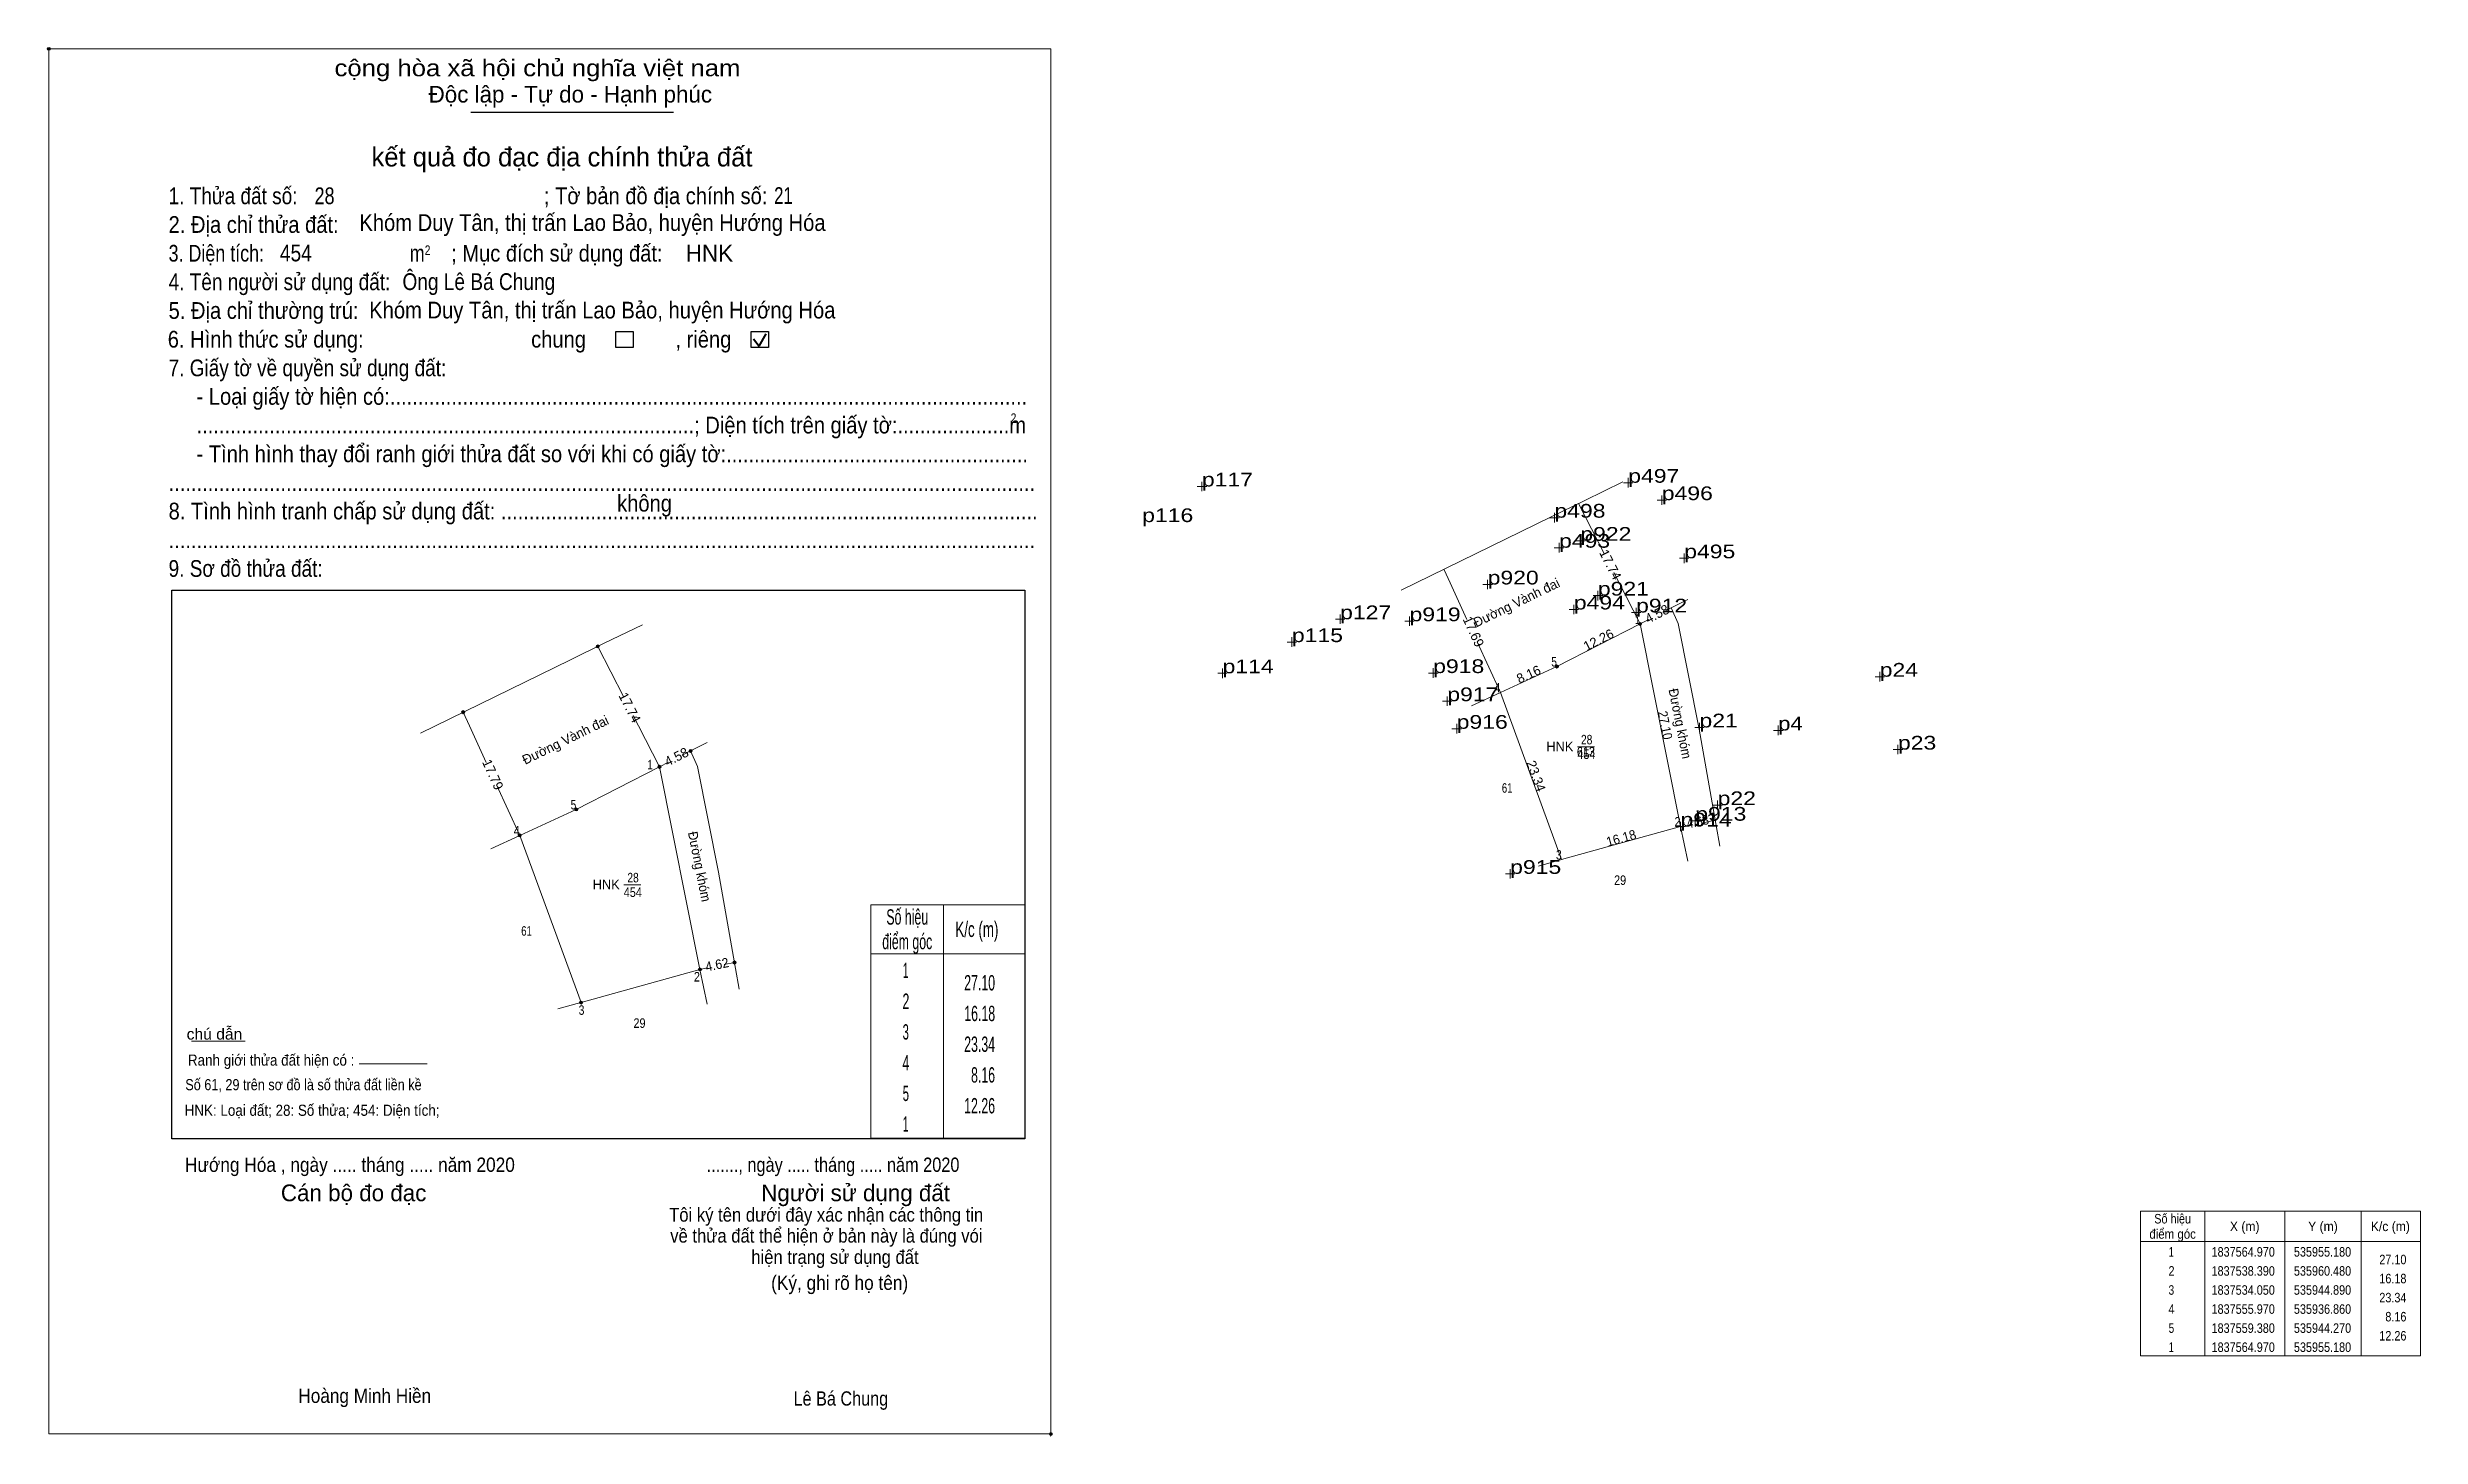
# Model space of a CAD drawing. Header units: metres. Extents: x 535746 to 536057, y 1837458 to 1837641.
import ezdxf
from ezdxf.enums import TextEntityAlignment as Align

# ---------------------------------------------------------------- set-up
doc = ezdxf.new("R2010")
doc.units = ezdxf.units.M
doc.header["$LTSCALE"] = 0.72
doc.header["$PDMODE"] = 32
doc.header["$PDSIZE"] = 0.36
for name, color, linetype, lineweight in [('1', 7, 'Continuous', 13), ('10', 7, 'Continuous', 13), ('15', 7, 'Continuous', 13), ('17', 7, 'Continuous', 13), ('2', 7, 'Continuous', 25), ('40', 7, 'Continuous', 13), ('6', 7, 'Continuous', 13), ('63', 7, 'Continuous', 13), ('7', 7, 'Continuous', 13)]:
    doc.layers.add(name, color=color, linetype=linetype, lineweight=lineweight)
doc.layers.add('12', color=7, linetype='Continuous')

msp = doc.modelspace()

# ---------------------------------------------------------------- hatches: boundary and pattern name
at = {"layer": '15'}
for points in [[(535818.73, 1837562.01, 1), (535818.33, 1837562.01, 1)], [(535801.08, 1837553.39, 1), (535800.68, 1837553.39, 1)], [(535830.9, 1837548.31, 1), (535830.5, 1837548.31, 1)], [(535832.12, 1837519.64, 1), (535831.72, 1837519.64, 1)], [(535836.65, 1837520.55, 1), (535836.25, 1837520.55, 1)]]:
    msp.add_hatch(color=256, dxfattribs=at).paths.add_polyline_path(points)
at = {"layer": '63'}
for points in [[(535955.38, 1837564.97, 1), (535954.98, 1837564.97, 1)], [(535944.47, 1837559.38, 1), (535944.07, 1837559.38, 1)], [(535826.82, 1837546.22, 1), (535826.42, 1837546.22, 1)], [(535815.91, 1837540.63, 1), (535815.51, 1837540.63, 1)], [(535808.5, 1837537.22, 1), (535808.1, 1837537.22, 1)], [(535816.53, 1837515.3, 1), (535816.13, 1837515.3, 1)]]:
    msp.add_hatch(color=256, dxfattribs=at).paths.add_polyline_path(points)

# ---------------------------------------------------------------- linework, layer by layer
at = {"layer": '1'}
for p, q in [((535936.86, 1837555.97), (535944.89, 1837534.05)), ((535808.3, 1837537.22), (535816.33, 1837515.3))]:
    msp.add_line(p, q, dxfattribs=at)
for points in [[(535955.18, 1837564.97), (535960.48, 1837538.39), (535944.89, 1837534.05), (535936.86, 1837555.97), (535944.27, 1837559.38)], [(535826.62, 1837546.22), (535831.92, 1837519.64), (535816.33, 1837515.3), (535808.3, 1837537.22), (535815.71, 1837540.63)]]:
    msp.add_lwpolyline(points, close=True, dxfattribs=at)
at = {"layer": '10'}
for p, q in [((535959.26, 1837567.06), (535960.16, 1837565.02)), ((535962.91, 1837551.16), (535960.16, 1837565.02)), ((535960.48, 1837538.39), (535955.18, 1837564.97)), ((535830.7, 1837548.31), (535831.6, 1837546.27)), ((535831.92, 1837519.64), (535826.62, 1837546.22)), ((535834.35, 1837532.41), (535831.6, 1837546.27)), ((535961.42, 1837533.85), (535960.48, 1837538.39)), ((535832.86, 1837515.1), (535831.92, 1837519.64))]:
    msp.add_line(p, q, dxfattribs=at)
for points in [[(535965.63, 1837535.82), (535965.15, 1837538.53), (535962.91, 1837551.16)], [(535837.07, 1837517.07), (535836.59, 1837519.78), (535834.35, 1837532.41)]]:
    msp.add_lwpolyline(points, dxfattribs=at)
at = {"layer": '15'}
for p, q in [((535947.09, 1837580.76), (535950.5, 1837574.1)), ((535818.53, 1837562.01), (535821.94, 1837555.35)), ((535933.81, 1837562.62), (535936.86, 1837555.97)), ((535805.25, 1837543.87), (535808.3, 1837537.22)), ((535944.89, 1837534.05), (535960.48, 1837538.39)), ((535961.65, 1837538.53), (535960.5, 1837538.29)), ((535965.03, 1837539.23), (535963.61, 1837538.93)), ((535941.85, 1837533.21), (535944.88, 1837534.05)), ((535816.33, 1837515.3), (535831.92, 1837519.64)), ((535832.92, 1837519.84), (535831.92, 1837519.64)), ((535836.45, 1837520.55), (535835.11, 1837520.28)), ((535813.29, 1837514.46), (535816.32, 1837515.3))]:
    msp.add_line(p, q, dxfattribs=at)
for points in [[(535929.48, 1837572.05), (535930.26, 1837570.35), (535932.47, 1837565.53)], [(535951.73, 1837571.7), (535952.42, 1837570.35), (535955.18, 1837564.97)], [(535800.88, 1837553.39), (535801.7, 1837551.6), (535803.91, 1837546.78)], [(535823.17, 1837552.95), (535823.86, 1837551.6), (535826.62, 1837546.22)]]:
    msp.add_lwpolyline(points, dxfattribs=at)
for centre in [(535818.53, 1837562.01), (535800.88, 1837553.39), (535830.7, 1837548.31), (535831.92, 1837519.64), (535836.45, 1837520.55)]:
    msp.add_circle(centre, 0.2, dxfattribs=at)
at = {"layer": '17'}
msp.add_line((535765.28, 1837510.22), (535772.31, 1837510.22), dxfattribs=at)
at = {"layer": '2'}
for p, q in [((535801.89, 1837632.07), (535828.45, 1837632.07)), ((535762.67, 1837569.41), (535874.5, 1837569.41)), ((535874.5, 1837569.41), (535874.5, 1837497.43))]:
    msp.add_line(p, q, dxfattribs=at)
at = {"layer": '2', "lineweight": 35}
for p, q in [((535838.94, 1837602.37), (535839.68, 1837601.4)), ((535839.68, 1837601.4), (535840.59, 1837603.03))]:
    msp.add_line(p, q, dxfattribs=at)
at = {"layer": '2', "lineweight": 13}
msp.add_lwpolyline([(535746.56, 1837640.4), (535877.92, 1837640.4), (535877.92, 1837458.71), (535746.56, 1837458.71)], close=True, dxfattribs=at)
at = {"layer": '2'}
for points in [[(535820.89, 1837603.34), (535823.15, 1837603.34), (535823.15, 1837601.24), (535820.89, 1837601.24)], [(535838.64, 1837603.34), (535840.9, 1837603.34), (535840.9, 1837601.24), (535838.64, 1837601.24)]]:
    msp.add_lwpolyline(points, close=True, dxfattribs=at)
msp.add_lwpolyline([(535874.5, 1837497.43), (535762.67, 1837497.43), (535762.67, 1837569.41)], dxfattribs=at)
for p in [(535746.56, 1837640.4), (535877.92, 1837458.71)]:
    msp.add_point(p, dxfattribs=at)
at = {"layer": '40'}
for p, q in [((535947.92, 1837581.17), (535943.42, 1837578.97)), ((535952.93, 1837583.61), (535947.92, 1837581.17)), ((535943.42, 1837578.97), (535923.84, 1837569.4)), ((535959.26, 1837567.06), (535961.42, 1837568.17)), ((535955.18, 1837564.97), (535956.34, 1837565.56)), ((535958.17, 1837566.5), (535959.26, 1837567.06)), ((535819.36, 1837562.42), (535814.86, 1837560.22)), ((535824.37, 1837564.86), (535819.36, 1837562.42)), ((535944.27, 1837559.38), (535955.18, 1837564.97)), ((535814.86, 1837560.22), (535795.28, 1837550.65)), ((535936.86, 1837555.97), (535944.27, 1837559.38)), ((535933.07, 1837554.23), (535936.86, 1837555.97)), ((535829.61, 1837547.75), (535830.7, 1837548.31)), ((535830.7, 1837548.31), (535832.86, 1837549.42)), ((535808.3, 1837537.22), (535815.71, 1837540.63)), ((535804.51, 1837535.48), (535808.3, 1837537.22))]:
    msp.add_line(p, q, dxfattribs=at)
msp.add_lwpolyline([(535815.71, 1837540.63), (535826.62, 1837546.22), (535827.78, 1837546.81)], dxfattribs=at)
at = {"layer": '6'}
msp.add_line((535787.26, 1837507.24), (535796.15, 1837507.24), dxfattribs=at)
at = {"layer": '63'}
for p, q in [((535946.96, 1837548.84), (535949.19, 1837548.84)), ((535821.94, 1837530.74), (535824.17, 1837530.74)), ((535854.33, 1837528.13), (535874.5, 1837528.13)), ((535863.87, 1837528.13), (535863.87, 1837497.49)), ((535874.5, 1837528.13), (535874.5, 1837497.49)), ((535854.33, 1837521.68), (535874.5, 1837521.68)), ((536029.19, 1837487.94), (536029.19, 1837468.94)), ((536039.69, 1837487.94), (536039.69, 1837468.94)), ((536049.69, 1837487.94), (536049.69, 1837468.94)), ((536020.79, 1837483.94), (536057.49, 1837483.94))]:
    msp.add_line(p, q, dxfattribs=at)
msp.add_lwpolyline([(535874.5, 1837497.49), (535854.33, 1837497.49), (535854.33, 1837528.13)], dxfattribs=at)
msp.add_lwpolyline([(536020.79, 1837487.94), (536057.49, 1837487.94), (536057.49, 1837468.94), (536020.79, 1837468.94)], close=True, dxfattribs=at)
for centre in [(535955.18, 1837564.97), (535944.27, 1837559.38), (535826.62, 1837546.22), (535815.71, 1837540.63), (535808.3, 1837537.22), (535816.33, 1837515.3)]:
    msp.add_circle(centre, 0.2, dxfattribs=at)
at = {"layer": '7'}
for p, q in [((535953.62, 1837582.86), (535953.62, 1837584.11)), ((535898.36, 1837583), (535897.11, 1837583)), ((535897.73, 1837582.37), (535897.73, 1837583.62)), ((535954.24, 1837583.48), (535953, 1837583.48)), ((535958.65, 1837581.2), (535957.4, 1837581.2)), ((535958.02, 1837580.57), (535958.02, 1837581.82)), ((535944.56, 1837578.9), (535943.31, 1837578.9)), ((535943.94, 1837578.27), (535943.94, 1837579.52)), ((535945.18, 1837574.96), (535943.93, 1837574.96)), ((535944.55, 1837574.34), (535944.55, 1837575.59)), ((535947.97, 1837575.87), (535946.72, 1837575.87)), ((535947.34, 1837575.24), (535947.34, 1837576.49)), ((535961.58, 1837573.57), (535960.33, 1837573.57)), ((535960.96, 1837572.94), (535960.96, 1837574.19)), ((535935.81, 1837570.14), (535934.56, 1837570.14)), ((535935.19, 1837569.52), (535935.19, 1837570.76)), ((535950.27, 1837568.68), (535949.02, 1837568.68)), ((535949.64, 1837568.05), (535949.64, 1837569.3)), ((535916.48, 1837565.58), (535915.23, 1837565.58)), ((535915.85, 1837564.96), (535915.85, 1837566.2)), ((535925.57, 1837565.32), (535924.33, 1837565.32)), ((535924.95, 1837564.7), (535924.95, 1837565.95)), ((535947.11, 1837566.86), (535945.86, 1837566.86)), ((535946.49, 1837566.23), (535946.49, 1837567.48)), ((535955.28, 1837566.47), (535954.03, 1837566.47)), ((535954.65, 1837565.85), (535954.65, 1837567.09)), ((535910.15, 1837562.58), (535908.9, 1837562.58)), ((535909.53, 1837561.96), (535909.53, 1837563.21)), ((535900.44, 1837557.86), (535900.44, 1837559.11)), ((535928.05, 1837557.9), (535928.05, 1837559.15)), ((535901.06, 1837558.49), (535899.81, 1837558.49)), ((535928.68, 1837558.52), (535927.43, 1837558.52)), ((535987.21, 1837558.04), (535985.97, 1837558.04)), ((535986.59, 1837557.42), (535986.59, 1837558.66)), ((535930.52, 1837554.83), (535929.27, 1837554.83)), ((535929.9, 1837554.2), (535929.9, 1837555.45)), ((535931.76, 1837551.21), (535930.51, 1837551.21)), ((535931.13, 1837550.59), (535931.13, 1837551.84)), ((535963.58, 1837551.39), (535962.33, 1837551.39)), ((535962.96, 1837550.76), (535962.96, 1837552.01)), ((535973.91, 1837551), (535972.66, 1837551)), ((535973.28, 1837550.37), (535973.28, 1837551.62)), ((535989.6, 1837548.48), (535988.36, 1837548.48)), ((535988.98, 1837547.86), (535988.98, 1837549.11)), ((535965.96, 1837541.19), (535964.71, 1837541.19)), ((535965.34, 1837540.57), (535965.34, 1837541.82)), ((535961.1, 1837538.39), (535959.86, 1837538.39)), ((535960.48, 1837537.77), (535960.48, 1837539.02)), ((535963.03, 1837539.15), (535961.78, 1837539.15)), ((535962.41, 1837538.53), (535962.41, 1837539.78)), ((535938.77, 1837532.18), (535937.52, 1837532.18)), ((535938.14, 1837531.56), (535938.14, 1837532.8))]:
    msp.add_line(p, q, dxfattribs=at)

# ---------------------------------------------------------------- texts
at = {"layer": '1'}
for p in [(535944.655, 1837548.26), (535819.635, 1837530.16)]:
    msp.add_text('HNK', height=1.25, dxfattribs=at).set_placement(p, align=Align.CENTER)
for s, width, p in [('28', 0.8, (535948.17, 1837549.16)), ('613', 0.85, (535948.075, 1837547.57)), ('454', 0.85, (535948.14, 1837547.25)), ('28', 0.8, (535823.15, 1837531.06)), ('454', 0.85, (535823.12, 1837529.15))]:
    msp.add_text(s, height=1.25, dxfattribs=dict(at, width=width)).set_placement(p, align=Align.CENTER)
at = {"layer": '12'}
for s, width, p in [('p117', 1.25, (535897.73, 1837583)), ('p497', 1.25, (535953.62, 1837583.48)), ('p498', 1.25, (535943.94, 1837578.9)), ('p496', 1.25, (535958.02, 1837581.2)), ('p116', 1.25, (535889.9, 1837578.32)), ('p922', 1.25, (535947.34, 1837575.87)), ('p493', 1.25, (535944.55, 1837574.96)), ('p495', 1.25, (535960.96, 1837573.57)), ('p920', 1.25, (535935.19, 1837570.14)), ('p494', 1.25, (535946.49, 1837566.86)), ('p921', 1.25, (535949.64, 1837568.68)), ('p912', 1.25, (535954.65, 1837566.47)), ('p127', 1.25, (535915.85, 1837565.58)), ('p919', 1.25, (535924.95, 1837565.32)), ('p115', 1.25, (535909.53, 1837562.58)), ('p114', 1.25, (535900.44, 1837558.49)), ('p918', 1.25, (535928.05, 1837558.52)), ('p24', 1.25, (535986.59, 1837558.04)), ('p917', 1.25, (535929.9, 1837554.83)), ('p916', 1.25, (535931.13, 1837551.21)), ('p21', 1.25, (535962.96, 1837551.39)), ('p4', 1.2, (535973.28, 1837551)), ('p23', 1.25, (535988.98, 1837548.48)), ('p914', 1.25, (535960.48, 1837538.39)), ('p913', 1.25, (535962.41, 1837539.15)), ('p22', 1.25, (535965.34, 1837541.19)), ('p915', 1.25, (535938.14, 1837532.18))]:
    msp.add_text(s, height=1.8, dxfattribs=dict(at, width=width)).set_placement(p)
at = {"layer": '15'}
for s, rotation, p in [('17.74', 297.128, (535950.7235, 1837572.46)), ('Đường Vành đai', 26.047, (535939.2456, 1837567.2003)), ('17.69', 294.689, (535932.7653, 1837563.6961)), ('4.58', 27.124, (535957.6851, 1837565.7261)), ('17.74', 297.128, (535822.1635, 1837553.71)), ('Đường Vành đai', 26.047, (535814.5556, 1837549.1803)), ('17.79', 294.689, (535804.2053, 1837544.9461)), ('4.58', 27.124, (535829.1251, 1837546.9761))]:
    msp.add_text(s, height=1.25, rotation=rotation, dxfattribs=at).set_placement(p, align=Align.CENTER)
for s, rotation, width, p in [('Đường khóm', 281.277, 0.95, (535959.81, 1837551.7672)), ('Đường khóm', 281.277, 0.95, (535831.25, 1837533.0172)), ('4.63', 11.723, 0.9, (535962.848, 1837538.4246)), ('4.62', 11.723, 0.95, (535834.288, 1837519.6708))]:
    msp.add_text(s, height=1.25, rotation=rotation, dxfattribs=dict(at, width=width)).set_placement(p, align=Align.CENTER)
for s, width, p in [('61', 0.75, (535937.745, 1837542.82)), ('29', 0.85, (535952.555, 1837530.73)), ('61', 0.75, (535809.185, 1837524.07)), ('29', 0.85, (535823.995, 1837511.98))]:
    msp.add_text(s, height=1.25, dxfattribs=dict(at, width=width)).set_placement(p, align=Align.CENTER)
at = {"layer": '2'}
for s, height, width, p in [('cộng hòa xã hội chủ nghĩa việt nam', 2.192, 1.15, (535784.01, 1837636.8)), ('1. Thửa đất số:', 2.192, 0.85, (535762.26, 1837620.02)), ('28', 2.2, 0.8, (535781.4, 1837620.02)), ('; Tờ bản đồ địa chính số:', 2.192, 0.9, (535811.46, 1837620.02)), ('21', 2.2, 0.75, (535841.64, 1837620.05)), ('2. Địa chỉ thửa đất:', 2.192, 0.9, (535762.26, 1837616.26)), ('Khóm Duy Tân, thị trấn Lao Bảo, huyện Hướng Hóa', 2.197, 0.9, (535787.27, 1837616.51)), ('3. Diện tích:', 2.192, 0.8, (535762.26, 1837612.49)), ('; Mục đích sử dụng đất:', 2.192, 0.9, (535799.3, 1837612.49)), ('454', 2.2, 0.85, (535776.86, 1837612.52)), ('m', 2.192, 0.8, (535793.87, 1837612.49)), ('2', 1.253, 0.8, (535795.84, 1837613.36)), ('4. Tên người sử dụng đất:', 2.192, 0.85, (535762.26, 1837608.74)), ('Ông Lê Bá Chung', 2.2, 0.85, (535792.92, 1837608.76)), ('5. Địa chỉ thường trú:', 2.192, 0.9, (535762.26, 1837604.98)), ('Khóm Duy Tân, thị trấn Lao Bảo, huyện Hướng Hóa', 2.197, 0.9, (535788.56, 1837605.03)), ('6. Hình thức sử dụng:', 2.192, 0.9, (535762.15, 1837601.21)), ('chung                , riêng', 2.192, 0.9, (535809.79, 1837601.21)), ('7. Giấy tờ về quyền sử dụng đất:', 2.192, 0.85, (535762.26, 1837597.45)), ('     - Loại giấy tờ hiện có:..................................................................................................................', 2.192, 0.9, (535762.26, 1837593.71)), ('     .........................................................................................; Diện tích trên giấy tờ:....................m', 2.192, 0.9, (535762.26, 1837589.95)), ('2', 1.253, 0.8, (535872.66, 1837591.33)), ('     - Tình hình thay đổi ranh giới thửa đất so với khi có giấy tờ:......................................................', 2.192, 0.9, (535762.26, 1837586.18)), ('8. Tình hình tranh chấp sử dụng đất: ................................................................................................', 2.192, 0.9, (535762.26, 1837578.67)), ('...........................................................................................................................................................', 2.192, 0.9, (535762.26, 1837582.42)), ('không', 2.193, 0.9, (535821.06, 1837579.7)), ('...........................................................................................................................................................', 2.192, 0.9, (535762.26, 1837574.9)), ('9. Sơ đồ thửa đất:', 2.192, 0.85, (535762.26, 1837571.14)), ('Hướng Hóa , ngày ..... tháng ..... năm 2020', 1.88, 0.9, (535764.41, 1837493.09)), ('......., ngày ..... tháng ..... năm 2020', 1.88, 0.85, (535832.8, 1837493.09)), ('(Ký, ghi rõ họ tên)', 1.879, 0.9, (535841.25, 1837477.61)), ('Hoàng Minh Hiền', 1.872, 0.9, (535779.27, 1837462.79)), ('Lê Bá Chung', 1.87, 0.85, (535844.19, 1837462.43))]:
    msp.add_text(s, height=height, dxfattribs=dict(at, width=width)).set_placement(p)
for s, height, p in [('Độc lập - Tự do - Hạnh phúc', 2.192, (535796.35, 1837633.35)), ('HNK', 2.2, (535830.06, 1837612.49)), ('Cán bộ đo đạc', 2.193, (535776.98, 1837489.24)), ('Người sử dụng đất', 2.192, (535839.95, 1837489.24))]:
    msp.add_text(s, height=height, dxfattribs=at).set_placement(p)
for s, height, p in [('kết quả đo đạc địa chính thửa đất', 2.506, (535813.835, 1837624.97)), ('.', 0.6264, (535877.9153, 1837458.37))]:
    msp.add_text(s, height=height, dxfattribs=at).set_placement(p, align=Align.CENTER)
at = {"layer": '2', "width": 0.9}
for s, p in [('Tôi ký tên dưới đây xác nhận các thông tin', (535848.47, 1837486.56)), ('về thửa đất thể hiện ở bản này là đúng vói', (535848.495, 1837483.81)), ('hiện trạng sử dụng đất', (535849.62, 1837481.02))]:
    msp.add_text(s, height=1.811, dxfattribs=at).set_placement(p, align=Align.CENTER)
at = {"layer": '6'}
for s, height, width, p in [('chú dẫn', 1.459, 1.05, (535764.63, 1837510.44)), ('Ranh giới thửa đất hiện có :', 1.464, 0.9, (535764.79, 1837507.02)), ('Số 61, 29 trên sơ đồ là số thửa đất liền kề', 1.46, 0.85, (535764.45, 1837503.8)), ('HNK: Loại đất; 28: Số thửa; 454: Diện tích;', 1.46, 0.9, (535764.37, 1837500.44))]:
    msp.add_text(s, height=height, dxfattribs=dict(at, width=width)).set_placement(p)
at = {"layer": '63'}
for s, height, width, p in [(' 1', 1.25, 0.75, (535955.18, 1837564.97)), (' 5', 1.25, 0.8, (535944.27, 1837559.38)), (' 4', 1.25, 0.85, (535936.86, 1837555.97)), (' 1', 1.25, 0.75, (535825.73, 1837545.89)), (' 5', 1.25, 0.8, (535815.71, 1837540.63)), (' 4', 1.25, 0.85, (535808.3, 1837537.22)), (' 2', 1.25, 0.85, (535960.48, 1837538.39)), (' 3', 1.25, 0.8, (535944.89, 1837534.05)), (' 2', 1.25, 0.85, (535831.92, 1837518.06)), ('27.10', 2.015, 0.6, (535870.61, 1837516.89)), (' 3', 1.25, 0.8, (535816.77, 1837513.69)), ('16.18', 2.015, 0.6, (535870.62, 1837512.86)), ('23.34', 2.015, 0.6, (535870.61, 1837508.83)), ('8.16', 2.015, 0.6, (535870.61, 1837504.8)), ('12.26', 2.015, 0.6, (535870.61, 1837500.76)), ('27.10', 1.25, 0.85, (536055.64, 1837480.97)), ('16.18', 1.25, 0.85, (536055.64, 1837478.47)), ('23.34', 1.25, 0.85, (536055.64, 1837475.97)), ('12.26', 1.25, 0.85, (536055.64, 1837470.97)), ('8.16', 1.25, 0.85, (536055.64, 1837473.47))]:
    msp.add_text(s, height=height, dxfattribs=dict(at, width=width)).set_placement(p, align=Align.RIGHT)
for s, rotation, p in [('12.26', 27.129, (535950.015, 1837562.311)), ('8.16', 24.711, (535940.8237, 1837557.7858)), ('23.34', 290.119, (535940.9534, 1837544.8))]:
    msp.add_text(s, height=1.25, rotation=rotation, dxfattribs=at).set_placement(p, align=Align.CENTER)
for s, rotation, width, p in [('27.10', 281.277, 0.9, (535957.8494, 1837551.5572)), ('16.18', 15.556, 0.95, (535952.8624, 1837536.2668))]:
    msp.add_text(s, height=1.25, rotation=rotation, dxfattribs=dict(at, width=width)).set_placement(p, align=Align.CENTER)
for s, height, width, p in [('Số hiệu', 2.015, 0.6, (535859.1, 1837525.52)), ('điểm góc', 2.015, 0.6, (535859.1, 1837522.29)), ('K/c (m)', 2.015, 0.65, (535868.23, 1837523.9)), (' 1', 2.015, 0.5, (535858.7, 1837518.5)), (' 2', 2.015, 0.6, (535858.7, 1837514.47)), (' 3', 2.015, 0.55, (535858.695, 1837510.44)), (' 4', 2.015, 0.6, (535858.695, 1837506.41)), (' 5', 2.015, 0.55, (535858.71, 1837502.38)), (' 1', 2.015, 0.5, (535858.7, 1837498.35)), ('Số hiệu', 1.25, 0.85, (536024.99, 1837486.32)), ('điểm góc', 1.25, 0.9, (536024.99, 1837484.32)), ('X (m)', 1.25, 0.95, (536034.44, 1837485.32)), ('Y (m)', 1.25, 0.95, (536044.695, 1837485.32)), ('K/c (m)', 1.25, 0.95, (536053.535, 1837485.32)), (' 1', 1.25, 0.75, (536024.64, 1837481.97)), ('1837564.970', 1.25, 0.85, (536034.24, 1837481.97)), ('535955.180', 1.25, 0.85, (536044.64, 1837481.97)), (' 3', 1.25, 0.8, (536024.635, 1837476.97)), (' 2', 1.25, 0.85, (536024.645, 1837479.47)), ('1837538.390', 1.25, 0.85, (536034.24, 1837479.47)), ('1837534.050', 1.25, 0.85, (536034.24, 1837476.97)), ('535960.480', 1.25, 0.85, (536044.64, 1837479.47)), ('535944.890', 1.25, 0.85, (536044.64, 1837476.97)), (' 4', 1.25, 0.85, (536024.64, 1837474.47)), ('1837555.970', 1.25, 0.85, (536034.24, 1837474.47)), ('535936.860', 1.25, 0.85, (536044.64, 1837474.47)), (' 5', 1.25, 0.8, (536024.645, 1837471.97)), ('1837559.380', 1.25, 0.85, (536034.24, 1837471.97)), ('535944.270', 1.25, 0.85, (536044.64, 1837471.97)), (' 1', 1.25, 0.75, (536024.64, 1837469.47)), ('1837564.970', 1.25, 0.85, (536034.24, 1837469.47)), ('535955.180', 1.25, 0.85, (536044.64, 1837469.47))]:
    msp.add_text(s, height=height, dxfattribs=dict(at, width=width)).set_placement(p, align=Align.CENTER)

doc.saveas('drawing.dxf')
